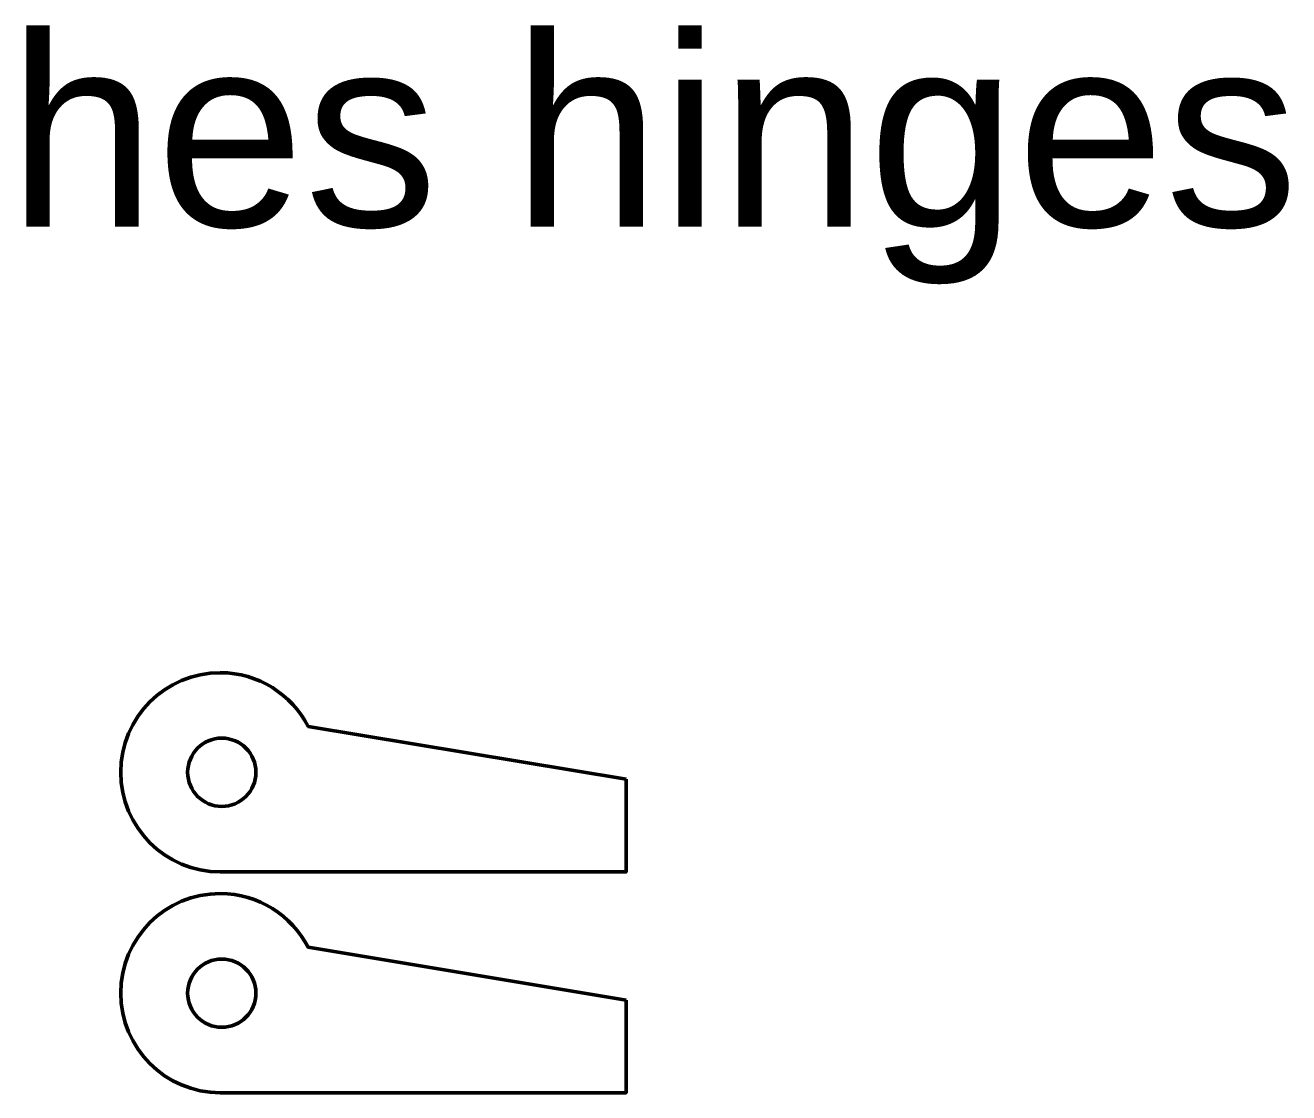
# Model space of a CAD drawing. Header units: inches. Extents: x 247 to 2765, y -1897 to -1110.
# Drawn here: x 1154.28 to 1173.32, y -1590.28 to -1574.21 of the extents above; entities that cross this region are included whole.
import ezdxf

# ---------------------------------------------------------------- set-up
doc = ezdxf.new("R2010")
doc.units = ezdxf.units.IN
doc.header["$MEASUREMENT"] = 0
doc.layers.add('Layer 1', color=7, linetype='Continuous')

# ---------------------------------------------------------------- blocks, each defined once
blk = doc.blocks.new('block 161')
at = {"layer": 'Layer 1', "color": 18, "lineweight": 50, "true_color": 0x010101}
blk.add_open_spline([(1163.338, -1588.889), (1163.338, -1588.889), (1163.338, -1590.284), (1163.338, -1590.284), (1163.338, -1590.284), (1157.224, -1590.284), (1157.224, -1590.284), (1156.395, -1590.284), (1155.724, -1589.612), (1155.724, -1588.783), (1155.724, -1587.954), (1156.395, -1587.283), (1157.224, -1587.283), (1157.802, -1587.283), (1158.297, -1587.614), (1158.548, -1588.092), (1158.548, -1588.092), (1163.338, -1588.889), (1163.338, -1588.889)], degree=3, knots=[0, 0, 0, 0, 1, 1, 1, 2, 2, 2, 3, 3, 3, 4, 4, 4, 5, 5, 5, 6, 6, 6, 6], dxfattribs=at)
at = {"layer": 'Layer 1', "color": 240, "lineweight": 50, "true_color": 0xec2227}
blk.add_open_spline([(1157.246, -1588.271), (1157.53, -1588.271), (1157.76, -1588.5), (1157.76, -1588.784), (1157.76, -1589.068), (1157.53, -1589.298), (1157.246, -1589.298), (1156.962, -1589.298), (1156.732, -1589.068), (1156.732, -1588.784), (1156.732, -1588.5), (1156.962, -1588.271), (1157.246, -1588.271)], degree=3, knots=[0, 0, 0, 0, 1, 1, 1, 2, 2, 2, 3, 3, 3, 4, 4, 4, 4], dxfattribs=at)
blk = doc.blocks.new('block 162')
at = {"layer": 'Layer 1', "color": 18, "lineweight": 50, "true_color": 0x010101}
blk.add_open_spline([(1163.338, -1585.562), (1163.338, -1585.562), (1163.338, -1586.957), (1163.338, -1586.957), (1163.338, -1586.957), (1157.224, -1586.957), (1157.224, -1586.957), (1156.395, -1586.957), (1155.724, -1586.286), (1155.724, -1585.457), (1155.724, -1584.629), (1156.395, -1583.957), (1157.224, -1583.957), (1157.802, -1583.957), (1158.297, -1584.288), (1158.548, -1584.766), (1158.548, -1584.766), (1163.338, -1585.562), (1163.338, -1585.562)], degree=3, knots=[0, 0, 0, 0, 1, 1, 1, 2, 2, 2, 3, 3, 3, 4, 4, 4, 5, 5, 5, 6, 6, 6, 6], dxfattribs=at)
at = {"layer": 'Layer 1', "color": 240, "lineweight": 50, "true_color": 0xec2227}
blk.add_open_spline([(1157.246, -1584.943), (1157.53, -1584.943), (1157.76, -1585.174), (1157.76, -1585.457), (1157.76, -1585.741), (1157.53, -1585.971), (1157.246, -1585.971), (1156.962, -1585.971), (1156.732, -1585.741), (1156.732, -1585.457), (1156.732, -1585.174), (1156.962, -1584.943), (1157.246, -1584.943)], degree=3, knots=[0, 0, 0, 0, 1, 1, 1, 2, 2, 2, 3, 3, 3, 4, 4, 4, 4], dxfattribs=at)

msp = doc.modelspace()

# ---------------------------------------------------------------- block references
at = {"layer": 'Layer 1'}
for name in ['block 162', 'block 161']:
    msp.add_blockref(name, (0, 0), dxfattribs=at)

# ---------------------------------------------------------------- texts
at = {"layer": 'Layer 1', "color": 95, "true_color": 0x3cb54a, "insert": (1145.752, -1578.106), "char_height": 2.87867, "attachment_point": 7}
msp.add_mtext('\\fArial|b0|i0|c0|p34;\\W1;Hatches hinges', dxfattribs=at)

doc.saveas('drawing.dxf')
